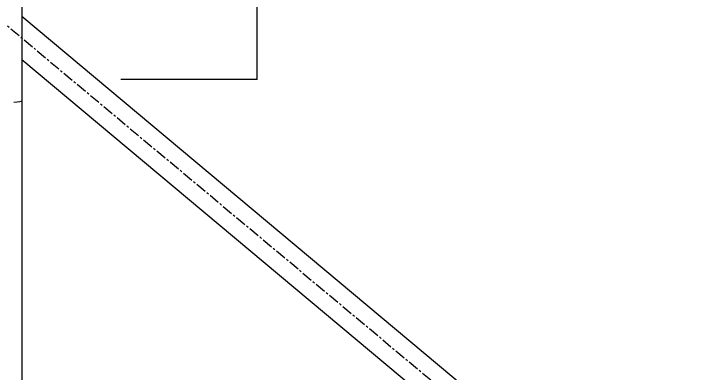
# Model space of a CAD drawing. Header units: millimetres. Extents: x 5143 to 30813, y 232 to 21408.
# Drawn here: x 23500 to 24006, y 10420 to 10684 of the extents above; entities that cross this region are included whole.
import ezdxf

# ---------------------------------------------------------------- set-up
doc = ezdxf.new("R2010")
doc.units = ezdxf.units.MM
doc.header["$LTSCALE"] = 0.25
doc.linetypes.add('CENTER', pattern=[50.8, 31.75, -6.35, 6.35, -6.35])
doc.linetypes.add('XKITLINE00', pattern=[0])

msp = doc.modelspace()

# ---------------------------------------------------------------- linework, layer by layer
at = {"color": 8, "linetype": 'XKITLINE00'}
for p, q in [((23506.2, 11020.27), (23506.2, 10620.27)), ((23506.2, 10682.31), (24272.23, 10040.87)), ((23506.2, 10650.63), (24256.9, 10022.04)), ((23500.39, 10619.39), (23502.91, 10619.61)), ((23500.39, 10619.39), (23502.91, 10619.61)), ((23502.91, 10619.61), (23504.73, 10619.83)), ((23502.91, 10619.61), (23504.73, 10619.83)), ((23504.73, 10619.83), (23505.83, 10620.05)), ((23504.73, 10619.83), (23505.83, 10620.05)), ((23505.83, 10620.05), (23506.2, 10620.27)), ((23505.83, 10620.05), (23506.2, 10620.27)), ((23506.2, 10620.27), (23506.2, 8951.04))]:
    msp.add_line(p, q, dxfattribs=at)
at = {"color": 2, "linetype": 'XKITLINE00'}
for q in [(23678.9, 10735.97), (23578.9, 10635.97)]:
    msp.add_line((23678.9, 10635.97), q, dxfattribs=at)
at = {"color": 8, "linetype": 'CENTER'}
msp.add_line((23430, 10730.27), (24264.56, 10031.45), dxfattribs=at)

doc.saveas('drawing.dxf')
